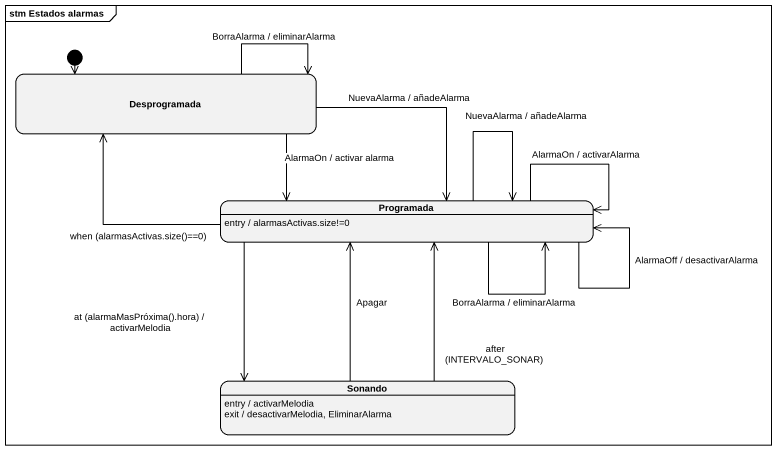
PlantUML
@startuml
mainframe stm Estados alarmas
hide empty description
state Desprogramada
state Programada
Programada : entry / alarmasActivas.size!=0
state Sonando
Sonando : entry / activarMelodia
Sonando : exit / desactivarMelodia, EliminarAlarma
[*] -right-> Desprogramada
Desprogramada --> Desprogramada : BorraAlarma / eliminarAlarma
Desprogramada -right-> Programada : NuevaAlarma / añadeAlarma
Desprogramada -right-> Programada : AlarmaOn / activar alarma
Programada -left-> Desprogramada : when (alarmasActivas.size()==0)
Programada --> Programada : NuevaAlarma / añadeAlarma
Programada --> Programada : AlarmaOn / activarAlarma
Programada --> Programada : AlarmaOff / desactivarAlarma
Programada --> Programada : BorraAlarma / eliminarAlarma
Programada --> Sonando : at (alarmaMasPróxima().hora) / activarMelodia
Sonando -up-> Programada : after (INTERVALO_SONAR)
Sonando -up-> Programada : Apagar
@enduml
